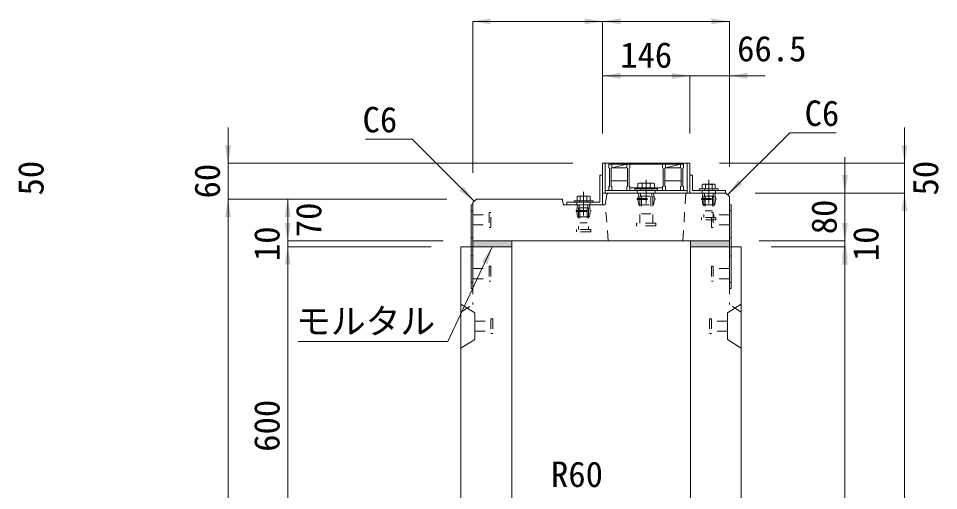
# Model space of a CAD drawing. Units: millimetres at full size. Extents: x -1934 to 78146, y -143454 to -112471.
# Drawn here: x 14921 to 16464, y -140031 to -139240 of the extents above; entities that cross this region are included whole.
import ezdxf
from ezdxf.enums import TextEntityAlignment as Align

# ---------------------------------------------------------------- set-up
doc = ezdxf.new("R2010")
doc.units = ezdxf.units.MM
doc.header["$LTSCALE"] = 23
for name, pattern in [('CHAIN', [18.5, 12, -1.5, 3.5, -1.5]), ('USER2', [1.35, 0.75, -0.6]), ('USER3', [1.35, 0.75, -0.6])]:
    doc.linetypes.add(name, pattern=pattern)
for name, color, linetype, lineweight in [('インサート', 92, 'USER2', 9), ('グレーチング', 7, 'Continuous', 9), ('ジョイント', 7, 'Continuous', 5), ('モルタル', 7, 'Continuous', 13), ('作業エリア', 11, 'Continuous', 13), ('受枠', 3, 'Continuous', 13), ('寸法線', 7, 'Continuous', 13), ('引出線', 4, 'Continuous', 13), ('本体', 2, 'Continuous', 13), ('ｲﾝｻｰﾄ', 3, 'USER3', 5)]:
    doc.layers.add(name, color=color, linetype=linetype, lineweight=lineweight)
doc.layers.add('ハッチング_モルタル', color=30, linetype='Continuous')
doc.styles.add('ＭＳ ゴシック', font='')
doc.styles.get('ＭＳ ゴシック').set_extended_font_data('MS Gothic')

# ---------------------------------------------------------------- blocks, each defined once
blk = doc.blocks.new('filled_arrow')
at = {"color": 0, "linetype": 'Continuous', "lineweight": -2}
blk.add_solid([(7.5, 1.25), (0, 0), (7.5, -1.25)], dxfattribs=at)

msp = doc.modelspace()

# ---------------------------------------------------------------- hatches: boundary and pattern name
at = {"layer": 'ハッチング_モルタル'}
for points in [[(15683.15, -139612.46), (15683.15, -139622.46), (15748.15, -139622.46), (15748.15, -139612.46)], [(16048.15, -139612.46), (16048.15, -139622.46), (16113.15, -139622.46), (16113.15, -139612.46)]]:
    msp.add_hatch(color=256, dxfattribs=at).paths.add_polyline_path(points)

# ---------------------------------------------------------------- linework, layer by layer
at = {"layer": 'インサート', "linetype": 'Continuous', "lineweight": 13}
for p, q in [((15961.66, -139515.66), (15959.8, -139516.51)), ((15959.8, -139516.51), (15959.8, -139525.66)), ((15985.64, -139515.66), (15961.66, -139515.66)), ((15985.64, -139515.66), (15987.5, -139516.51)), ((15987.5, -139516.51), (15987.5, -139525.66)), ((16069.17, -139517.66), (16067.7, -139518.51)), ((16067.7, -139518.51), (16067.7, -139525.66)), ((16069.17, -139517.66), (16088.13, -139517.66)), ((16088.13, -139517.66), (16089.6, -139518.51)), ((16089.6, -139518.51), (16089.6, -139525.66)), ((15859.17, -139537.66), (15857.7, -139538.51)), ((15857.7, -139538.51), (15857.7, -139545.66)), ((15859.17, -139537.66), (15878.13, -139537.66)), ((15878.13, -139537.66), (15879.6, -139538.51)), ((15879.6, -139538.51), (15879.6, -139545.66)), ((15987.5, -139525.66), (15959.8, -139525.66)), ((16067.7, -139525.66), (16089.6, -139525.66)), ((15857.7, -139545.66), (15879.6, -139545.66))]:
    msp.add_line(p, q, dxfattribs=at)
at = {"layer": 'インサート', "linetype": 'Continuous', "lineweight": 5}
for p, q in [((15966.73, -139516.51), (15966.73, -139525.66)), ((15980.58, -139516.51), (15980.58, -139525.66)), ((16073.18, -139518.51), (16073.18, -139525.66)), ((16084.13, -139518.51), (16084.13, -139525.66)), ((15863.18, -139538.51), (15863.18, -139545.66)), ((15874.13, -139538.51), (15874.13, -139545.66))]:
    msp.add_line(p, q, dxfattribs=at)
at = {"layer": 'インサート', "linetype": 'Continuous'}
for p, q in [((15992.65, -139525.66), (15954.65, -139525.66)), ((15954.65, -139525.66), (15954.65, -139527.96)), ((15992.65, -139527.96), (15954.65, -139527.96)), ((15992.65, -139525.66), (15992.65, -139527.96)), ((16062.65, -139525.66), (16094.65, -139525.66)), ((16062.65, -139525.66), (16062.65, -139527.96)), ((16062.65, -139527.96), (16094.65, -139527.96)), ((16094.65, -139525.66), (16094.65, -139527.96)), ((15852.65, -139545.66), (15884.65, -139545.66)), ((15852.65, -139545.66), (15852.65, -139547.96)), ((15852.65, -139547.96), (15884.65, -139547.96)), ((15884.65, -139545.66), (15884.65, -139547.96))]:
    msp.add_line(p, q, dxfattribs=at)
at = {"layer": 'インサート'}
for p, q in [((15959.9, -139541.71), (15961.15, -139532.46)), ((15961.15, -139532.46), (15986.15, -139532.46)), ((15962.75, -139537.46), (15984.55, -139537.46)), ((15962.75, -139537.46), (15962.75, -139582.96)), ((15964.2, -139532.46), (15964.2, -139537.46)), ((15964.65, -139525.66), (15964.65, -139527.96)), ((15965.65, -139537.46), (15965.65, -139567.46)), ((15981.65, -139537.46), (15981.65, -139567.46)), ((15982.65, -139525.66), (15982.65, -139527.96)), ((15983.1, -139532.46), (15983.1, -139537.46)), ((15984.55, -139537.46), (15984.55, -139582.96)), ((15987.4, -139541.71), (15986.15, -139532.46)), ((16067.4, -139541.71), (16068.65, -139532.46)), ((16068.65, -139532.46), (16088.65, -139532.46)), ((16070.4, -139537.46), (16086.9, -139537.46)), ((16070.4, -139537.46), (16070.4, -139573.46)), ((16071.53, -139532.46), (16071.53, -139537.46)), ((16071.65, -139525.66), (16071.65, -139527.96)), ((16072.65, -139537.46), (16072.65, -139562.46)), ((16084.65, -139537.46), (16084.65, -139562.46)), ((16085.65, -139525.66), (16085.65, -139527.96)), ((16085.78, -139532.46), (16085.78, -139537.46)), ((16086.9, -139537.46), (16086.9, -139573.46)), ((16089.9, -139541.71), (16088.65, -139532.46)), ((15857.4, -139561.71), (15858.65, -139552.46)), ((15858.65, -139552.46), (15878.65, -139552.46)), ((15861.53, -139552.46), (15861.53, -139557.46)), ((15861.65, -139545.66), (15861.65, -139547.96)), ((15875.65, -139545.66), (15875.65, -139547.96)), ((15875.78, -139552.46), (15875.78, -139557.46)), ((15879.9, -139561.71), (15878.65, -139552.46)), ((15958.65, -139541.71), (15988.65, -139541.71)), ((15958.65, -139541.71), (15958.65, -139543.21)), ((15958.65, -139543.21), (15988.65, -139543.21)), ((15959.9, -139543.21), (15961.15, -139552.46)), ((15961.15, -139552.46), (15986.15, -139552.46)), ((15987.4, -139543.21), (15986.15, -139552.46)), ((15988.65, -139541.71), (15988.65, -139543.21)), ((16066.15, -139541.71), (16091.15, -139541.71)), ((16066.15, -139541.71), (16066.15, -139543.21)), ((16066.15, -139543.21), (16091.15, -139543.21)), ((16067.4, -139543.21), (16068.65, -139552.46)), ((16068.65, -139552.46), (16088.65, -139552.46)), ((16089.9, -139543.21), (16088.65, -139552.46)), ((16091.15, -139541.71), (16091.15, -139543.21)), ((15683.15, -139568.96), (15710.15, -139568.96)), ((15683.15, -139568.96), (15683.15, -139585.96)), ((15713.15, -139564.96), (15710.15, -139564.96)), ((15710.15, -139564.96), (15710.15, -139589.96)), ((15713.15, -139589.96), (15713.15, -139564.96)), ((15856.15, -139561.71), (15881.15, -139561.71)), ((15856.15, -139561.71), (15856.15, -139563.21)), ((15856.15, -139563.21), (15881.15, -139563.21)), ((15857.4, -139563.21), (15858.65, -139572.46)), ((15860.4, -139557.46), (15876.9, -139557.46)), ((15860.4, -139557.46), (15860.4, -139593.46)), ((15862.65, -139557.46), (15862.65, -139582.46)), ((15874.65, -139557.46), (15874.65, -139582.46)), ((15876.9, -139557.46), (15876.9, -139593.46)), ((15879.9, -139563.21), (15878.65, -139572.46)), ((15881.15, -139561.71), (15881.15, -139563.21)), ((15965.65, -139567.46), (15981.65, -139567.46)), ((16072.65, -139562.46), (16084.65, -139562.46)), ((16083.15, -139564.96), (16086.15, -139564.96)), ((16083.15, -139589.96), (16083.15, -139564.96)), ((16086.15, -139564.96), (16086.15, -139589.96)), ((16113.15, -139568.96), (16086.15, -139568.96)), ((16113.15, -139568.96), (16113.15, -139585.96)), ((15858.65, -139572.46), (15878.65, -139572.46)), ((15862.65, -139582.46), (15874.65, -139582.46)), ((15957.65, -139587.46), (15957.65, -139582.96)), ((15989.65, -139582.96), (15957.65, -139582.96)), ((15989.65, -139582.96), (15989.65, -139587.46)), ((16066.65, -139577.46), (16066.65, -139573.46)), ((16090.65, -139573.46), (16066.65, -139573.46)), ((16090.65, -139577.46), (16066.65, -139577.46)), ((16090.65, -139573.46), (16090.65, -139577.46)), ((15683.15, -139585.96), (15710.15, -139585.96)), ((15710.15, -139589.96), (15713.15, -139589.96)), ((15856.65, -139597.46), (15856.65, -139593.46)), ((15880.65, -139593.46), (15856.65, -139593.46)), ((15880.65, -139597.46), (15856.65, -139597.46)), ((15880.65, -139593.46), (15880.65, -139597.46)), ((15989.65, -139587.46), (15957.65, -139587.46)), ((16086.15, -139589.96), (16083.15, -139589.96)), ((16113.15, -139585.96), (16086.15, -139585.96))]:
    msp.add_line(p, q, dxfattribs=at)
at = {"layer": 'インサート', "linetype": 'Continuous', "lineweight": 5}
for centre, radius, start, end in [((15963.26, -139523.17), 7.5, 62.50883, 117.49117), ((15973.65, -139544.4), 28.73, 76.05376, 103.94624), ((15984.04, -139523.17), 7.5, 62.50883, 117.49117), ((16070.44, -139522.51), 4.85, 55.61575, 124.38425), ((16078.65, -139535.78), 18.12, 72.41205, 107.58795), ((16086.86, -139522.51), 4.85, 55.61575, 124.38425), ((15860.44, -139542.51), 4.85, 55.61575, 124.38425), ((15868.65, -139555.78), 18.12, 72.41205, 107.58795), ((15876.86, -139542.51), 4.85, 55.61575, 124.38425)]:
    msp.add_arc(centre, radius, start, end, dxfattribs=at)
at = {"layer": 'グレーチング'}
for p, q in [((15911.15, -139483.96), (15911.15, -139489.96)), ((15911.15, -139483.96), (16036.15, -139483.96)), ((15911.15, -139489.96), (15912.15, -139490.96)), ((15912.15, -139490.96), (15912.15, -139520.96)), ((15916.15, -139489.96), (15915.15, -139490.96)), ((15915.15, -139490.96), (15915.15, -139520.96)), ((15916.15, -139483.96), (15916.15, -139489.96)), ((15916.15, -139489.96), (15941.15, -139483.96)), ((15916.15, -139489.96), (15941.15, -139489.96)), ((15941.15, -139483.96), (15941.15, -139489.96)), ((15941.15, -139489.96), (15942.15, -139490.96)), ((15942.15, -139490.96), (15942.15, -139520.96)), ((15946.15, -139489.96), (15945.15, -139490.96)), ((15945.15, -139490.96), (15945.15, -139520.96)), ((15946.15, -139483.96), (15946.15, -139489.96)), ((16001.15, -139483.96), (16001.15, -139489.96)), ((16001.15, -139489.96), (16002.15, -139490.96)), ((16002.15, -139490.96), (16002.15, -139520.96)), ((16006.15, -139489.96), (16005.15, -139490.96)), ((16005.15, -139490.96), (16005.15, -139520.96)), ((16006.15, -139489.96), (16031.15, -139483.96)), ((16006.15, -139483.96), (16006.15, -139489.96)), ((16006.15, -139489.96), (16031.15, -139489.96)), ((16031.15, -139483.96), (16031.15, -139489.96)), ((16031.15, -139489.96), (16032.15, -139490.96)), ((16032.15, -139490.96), (16032.15, -139520.96)), ((16036.15, -139489.96), (16035.15, -139490.96)), ((16035.15, -139490.96), (16035.15, -139520.96)), ((16036.15, -139483.96), (16036.15, -139489.96)), ((15911.15, -139521.96), (15912.15, -139520.96)), ((15911.15, -139527.96), (15911.15, -139521.96)), ((15942.15, -139511.96), (15915.15, -139511.96)), ((15916.15, -139521.96), (15915.15, -139520.96)), ((15916.15, -139527.96), (15916.15, -139521.96)), ((15941.15, -139521.96), (15942.15, -139520.96)), ((15941.15, -139527.96), (15941.15, -139521.96)), ((15946.15, -139521.96), (15945.15, -139520.96)), ((15946.15, -139527.96), (15946.15, -139521.96)), ((16001.15, -139523.46), (15946.15, -139523.46)), ((16001.15, -139521.96), (16002.15, -139520.96)), ((16001.15, -139527.96), (16001.15, -139521.96)), ((16032.15, -139511.96), (16005.15, -139511.96)), ((16006.15, -139521.96), (16005.15, -139520.96)), ((16006.15, -139527.96), (16006.15, -139521.96)), ((16031.15, -139521.96), (16032.15, -139520.96)), ((16031.15, -139527.96), (16031.15, -139521.96)), ((16036.15, -139521.96), (16035.15, -139520.96)), ((16036.15, -139527.96), (16036.15, -139521.96)), ((15911.15, -139527.96), (15916.15, -139527.96)), ((15941.15, -139527.96), (15946.15, -139527.96)), ((16001.15, -139527.96), (16006.15, -139527.96)), ((16031.15, -139527.96), (16036.15, -139527.96))]:
    msp.add_line(p, q, dxfattribs=at)
at = {"layer": 'ジョイント'}
for p, q in [((15679.95, -139552.46), (15683.15, -139552.46)), ((15679.95, -139552.46), (15679.95, -139692.46)), ((15683.15, -139552.46), (15683.15, -139692.46)), ((16113.15, -139552.46), (16116.35, -139552.46)), ((16113.15, -139552.46), (16113.15, -139692.46)), ((16116.35, -139552.46), (16116.35, -139692.46)), ((15679.95, -139692.46), (15683.15, -139692.46)), ((16113.15, -139692.46), (16116.35, -139692.46))]:
    msp.add_line(p, q, dxfattribs=at)
at = {"layer": 'ジョイント', "linetype": 'USER2'}
for p, q in [((15679.95, -139562.46), (15683.15, -139562.46)), ((16113.15, -139562.46), (16116.35, -139562.46)), ((15679.95, -139607.46), (15683.15, -139607.46)), ((16113.15, -139607.46), (16116.35, -139607.46)), ((15679.95, -139637.46), (15683.15, -139637.46)), ((16113.15, -139637.46), (16116.35, -139637.46)), ((15679.95, -139682.46), (15683.15, -139682.46)), ((16113.15, -139682.46), (16116.35, -139682.46))]:
    msp.add_line(p, q, dxfattribs=at)
at = {"layer": 'モルタル'}
for points in [[(15683.15, -139612.46), (15748.15, -139612.46), (15748.15, -139622.46), (15683.15, -139622.46)], [(16048.15, -139612.46), (16113.15, -139612.46), (16113.15, -139622.46), (16048.15, -139622.46)]]:
    msp.add_lwpolyline(points, close=True, dxfattribs=at)
at = {"layer": '作業エリア'}
for p, q in [((15907.77, -139535.02), (15908.15, -139532.46)), ((15908.15, -139532.46), (15910.73, -139532.46)), ((15830.69, -139542.46), (15833.15, -139542.46)), ((15833.15, -139542.46), (15833.63, -139544.88))]:
    msp.add_line(p, q, dxfattribs=at)
at = {"layer": '受枠'}
for p, q in [((15900.65, -139482.46), (16046.65, -139482.46)), ((15900.65, -139482.46), (15900.65, -139532.46)), ((15905.15, -139482.46), (15905.15, -139532.46)), ((16042.15, -139482.46), (16042.15, -139532.46)), ((16046.65, -139482.46), (16046.65, -139532.46)), ((15896.15, -139547.96), (15896.15, -139502.46)), ((15896.15, -139502.46), (15900.65, -139502.46)), ((15900.65, -139502.46), (15900.65, -139552.46)), ((16051.15, -139502.46), (16046.65, -139502.46)), ((16051.15, -139527.96), (16051.15, -139502.46)), ((15900.65, -139532.46), (16046.65, -139532.46)), ((15905.15, -139527.96), (16042.15, -139527.96)), ((16046.65, -139532.46), (16106.65, -139532.46)), ((16106.65, -139527.96), (16051.15, -139527.96)), ((16106.65, -139532.46), (16106.65, -139527.96)), ((15840.65, -139552.46), (15840.65, -139547.96)), ((15840.65, -139547.96), (15896.15, -139547.96)), ((15900.65, -139552.46), (15840.65, -139552.46))]:
    msp.add_line(p, q, dxfattribs=at)
at = {"layer": '受枠', "linetype": 'CHAIN'}
for p, q in [((15973.65, -139510.21), (15973.65, -139550.21)), ((16078.65, -139510.21), (16078.65, -139550.21)), ((15868.65, -139530.21), (15868.65, -139570.21))]:
    msp.add_line(p, q, dxfattribs=at)
at = {"layer": '受枠', "linetype": 'USER2'}
for p, q in [((15958.65, -139527.96), (15958.65, -139532.46)), ((15988.65, -139527.96), (15988.65, -139532.46)), ((16067.65, -139527.96), (16067.65, -139532.46)), ((16089.65, -139527.96), (16089.65, -139532.46)), ((15857.65, -139547.96), (15857.65, -139552.46)), ((15879.65, -139547.96), (15879.65, -139552.46))]:
    msp.add_line(p, q, dxfattribs=at)
at = {"layer": '寸法線'}
for p, q in [((15683.15, -139244.79), (15900.65, -139244.79)), ((15683.15, -139498.46), (15683.15, -139244.79)), ((15900.65, -139432.46), (15900.65, -139244.79)), ((15900.65, -139244.79), (16113.15, -139244.79)), ((15900.65, -139432.46), (15900.65, -139244.79)), ((16113.15, -139488.46), (16113.15, -139244.79)), ((15900.65, -139336.01), (16046.65, -139336.01)), ((15900.65, -139432.46), (15900.65, -139336.01)), ((15986.65, -139336.01), (16173.15, -139336.01)), ((16046.65, -139432.46), (16046.65, -139336.01)), ((16046.65, -139432.46), (16046.65, -139336.01)), ((16113.15, -139488.46), (16113.15, -139336.01)), ((15272.59, -139602.46), (15272.59, -139422.46)), ((16406.91, -139592.46), (16406.91, -139422.46)), ((16306.91, -139672.46), (16306.91, -139472.46)), ((16306.91, -139672.46), (16306.91, -139472.46)), ((15850.65, -139482.46), (15272.59, -139482.46)), ((16096.65, -139482.46), (16406.91, -139482.46)), ((16156.65, -139532.46), (16306.91, -139532.46)), ((16156.65, -139532.46), (16406.91, -139532.46)), ((16156.65, -139532.46), (16306.91, -139532.46)), ((16157.15, -139532.46), (16406.91, -139532.46)), ((16406.91, -140772.46), (16406.91, -139532.46)), ((15639.15, -139542.46), (15272.59, -139542.46)), ((15272.59, -140772.46), (15272.59, -139542.46)), ((15639.15, -139542.46), (15272.59, -139542.46)), ((15372.58, -139612.46), (15372.58, -139542.46)), ((15639.15, -139542.46), (15372.58, -139542.46)), ((15372.58, -139682.46), (15372.58, -139552.46)), ((16306.91, -139552.46), (16306.91, -139682.46)), ((15633.15, -139612.46), (15372.58, -139612.46)), ((15633.15, -139612.46), (15372.58, -139612.46)), ((16163.15, -139612.46), (16306.91, -139612.46)), ((16163.15, -139612.46), (16306.91, -139612.46)), ((16163.15, -139612.46), (16306.91, -139612.46)), ((15613.15, -139622.46), (15372.58, -139622.46)), ((15372.59, -139622.46), (15372.59, -140222.46)), ((15613.15, -139622.46), (15372.59, -139622.46)), ((16183.15, -139622.46), (16306.91, -139622.46)), ((16183.15, -139622.46), (16306.91, -139622.46)), ((16306.91, -140772.46), (16306.91, -139622.46))]:
    msp.add_line(p, q, dxfattribs=at)
at = {"layer": '引出線'}
for points in [[(16110.15, -139535.46), (16214.32, -139431.3), (16292.31, -139431.3)], [(15685.43, -139546.18), (15581.26, -139442.02), (15503.27, -139442.02)], [(15715.65, -139622.46), (15641.26, -139781.41), (15390.35, -139781.41)]]:
    msp.add_lwpolyline(points, dxfattribs=at)
at = {"layer": '本体'}
for p, q in [((15907.77, -139535.02), (15905.15, -139552.46)), ((15910.73, -139532.46), (16107.15, -139532.46)), ((16107.15, -139532.46), (16113.15, -139538.46)), ((16113.15, -139538.46), (16113.15, -139612.46)), ((15683.15, -139548.46), (15689.15, -139542.46)), ((15683.15, -139548.46), (15683.15, -139612.46)), ((15689.15, -139542.46), (15830.69, -139542.46)), ((15833.63, -139544.88), (15835.15, -139552.46)), ((15835.15, -139552.46), (15905.15, -139552.46)), ((15683.15, -139612.46), (16113.15, -139612.46)), ((15683.15, -139622.46), (15748.15, -139622.46)), ((16048.15, -139622.46), (16113.15, -139622.46))]:
    msp.add_line(p, q, dxfattribs=at)
at = {"layer": '本体', "linetype": 'USER2', "lineweight": 15}
for p, q in [((16035.15, -139612.46), (16040.15, -139532.46)), ((15910.15, -139612.46), (15905.15, -139552.46))]:
    msp.add_line(p, q, dxfattribs=at)
at = {"layer": '本体', "lineweight": 20}
for p, q in [((15663.15, -139622.46), (15663.15, -140772.46)), ((15748.15, -139622.46), (15663.15, -139622.46)), ((15748.15, -140151.94), (15748.15, -139622.46)), ((16048.15, -140151.94), (16048.15, -139622.46)), ((16133.15, -139622.46), (16048.15, -139622.46)), ((16133.15, -140772.46), (16133.15, -139622.46))]:
    msp.add_line(p, q, dxfattribs=at)
at = {"layer": '本体', "linetype": 'USER3', "lineweight": 5}
for p, q in [((15683.15, -139622.46), (15683.15, -139719.47)), ((16113.15, -139622.46), (16113.15, -139719.47)), ((15663.15, -139731.97), (15683.15, -139719.47)), ((16133.15, -139731.97), (16113.15, -139719.47))]:
    msp.add_line(p, q, dxfattribs=at)
at = {"layer": '本体', "lineweight": 5}
for p, q in [((15663.15, -139718.47), (15686.35, -139732.97)), ((16133.15, -139718.47), (16109.95, -139732.97)), ((15686.35, -139732.97), (15686.35, -139777.97)), ((16109.95, -139732.97), (16109.95, -139777.97)), ((15663.15, -139792.47), (15686.35, -139777.97)), ((16133.15, -139792.47), (16109.95, -139777.97))]:
    msp.add_line(p, q, dxfattribs=at)
at = {"layer": '本体'}
for centre, start, end in [((15910.73, -139535.46), 90, 171.46923), ((15830.69, -139545.46), 11.30993, 90)]:
    msp.add_arc(centre, 3, start, end, dxfattribs=at)
at = {"layer": 'ｲﾝｻｰﾄ'}
for p, q in [((15683.15, -139658.96), (15710.15, -139658.96)), ((15710.15, -139654.97), (15710.15, -139679.96)), ((15710.15, -139654.97), (15713.15, -139654.97)), ((15713.15, -139654.97), (15713.15, -139679.96)), ((16083.15, -139654.97), (16083.15, -139679.96)), ((16086.15, -139654.97), (16083.15, -139654.97)), ((16086.15, -139654.97), (16086.15, -139679.96)), ((16113.15, -139658.96), (16086.15, -139658.96)), ((15683.15, -139675.97), (15710.15, -139675.97)), ((16113.15, -139675.97), (16086.15, -139675.97)), ((15710.15, -139679.96), (15713.15, -139679.96)), ((16086.15, -139679.96), (16083.15, -139679.96)), ((15686.35, -139746.97), (15713.35, -139746.97)), ((15686.35, -139746.97), (15686.35, -139763.97)), ((15713.35, -139742.97), (15713.35, -139767.97)), ((15713.35, -139742.97), (15716.35, -139742.97)), ((15716.35, -139742.97), (15716.35, -139767.97)), ((16079.95, -139742.97), (16079.95, -139767.97)), ((16082.95, -139742.97), (16079.95, -139742.97)), ((16082.95, -139742.97), (16082.95, -139767.97)), ((16109.95, -139746.97), (16082.95, -139746.97)), ((16109.95, -139746.97), (16109.95, -139763.97)), ((15686.35, -139763.97), (15713.35, -139763.97)), ((15713.35, -139767.97), (15716.35, -139767.97)), ((16082.95, -139767.97), (16079.95, -139767.97)), ((16109.95, -139763.97), (16082.95, -139763.97))]:
    msp.add_line(p, q, dxfattribs=at)

# ---------------------------------------------------------------- block references
at = {"layer": '寸法線', "xscale": 4, "yscale": 4}
for p in [(15683.15, -139244.79), (15900.65, -139244.79), (15900.65, -139336.01), (16113.15, -139336.01)]:
    msp.add_blockref('filled_arrow', p, dxfattribs=at)
for p, rotation in [((15900.65, -139244.79), 180), ((16113.15, -139244.79), 180), ((16046.65, -139336.01), 180), ((16046.65, -139336.01), 180), ((15272.59, -139482.46), 90), ((16406.91, -139482.46), 90), ((16306.91, -139532.46), 90), ((16306.91, -139532.46), 90), ((16406.91, -139532.46), 270), ((16406.91, -139532.46), 270), ((15272.59, -139542.46), 270), ((15272.59, -139542.46), 270), ((15372.58, -139542.46), 270), ((15372.58, -139612.46), 90), ((15372.58, -139612.46), 90), ((16306.91, -139612.46), 90), ((16306.91, -139612.46), 270), ((16306.91, -139612.46), 270), ((15372.58, -139622.46), 270), ((15372.59, -139622.46), 270), ((16306.91, -139622.46), 270), ((16306.91, -139622.46), 270)]:
    msp.add_blockref('filled_arrow', p, dxfattribs=dict(at, rotation=rotation))
at = {"layer": '引出線', "xscale": 4, "yscale": 4}
for p, rotation in [((15685.43, -139546.18), 135), ((16110.15, -139535.46), 45), ((15715.65, -139622.46), 244.9)]:
    msp.add_blockref('filled_arrow', p, dxfattribs=dict(at, rotation=rotation))

# ---------------------------------------------------------------- texts
at = {"layer": '寸法線', "style": 'ＭＳ ゴシック'}
for s, p in [('66.5', (16184.32, -139290.48)), ('146', (15973.65, -139301.01))]:
    msp.add_text(s, height=42.72, dxfattribs=at).set_placement(p, align=Align.MIDDLE_CENTER)
for s, p in [('50', (14941.91, -139507.46)), ('60', (15237.59, -139512.46)), ('50', (16441.91, -139507.46)), ('70', (15407.58, -139577.46)), ('80', (16271.91, -139572.46)), ('80', (16271.91, -139572.46)), ('10', (15337.58, -139617.46)), ('10', (16341.91, -139617.46)), ('600', (15337.59, -139922.46))]:
    msp.add_text(s, height=42.72, rotation=90, dxfattribs=at).set_placement(p, align=Align.MIDDLE_CENTER)
at = {"layer": '引出線', "style": 'ＭＳ ゴシック'}
for s, p in [('C6', (16239.32, -139377.3)), ('R60', (15814.07, -139982.36))]:
    msp.add_text(s, height=42.72, dxfattribs=at).set_placement(p, align=Align.TOP_LEFT)
msp.add_text('C6', height=42.72, dxfattribs=at).set_placement((15556.26, -139388.02), align=Align.TOP_RIGHT)
msp.add_text('モルタル', height=42.72, dxfattribs=at).set_placement((15503.3, -139725.81), align=Align.TOP_CENTER)

doc.saveas('drawing.dxf')
